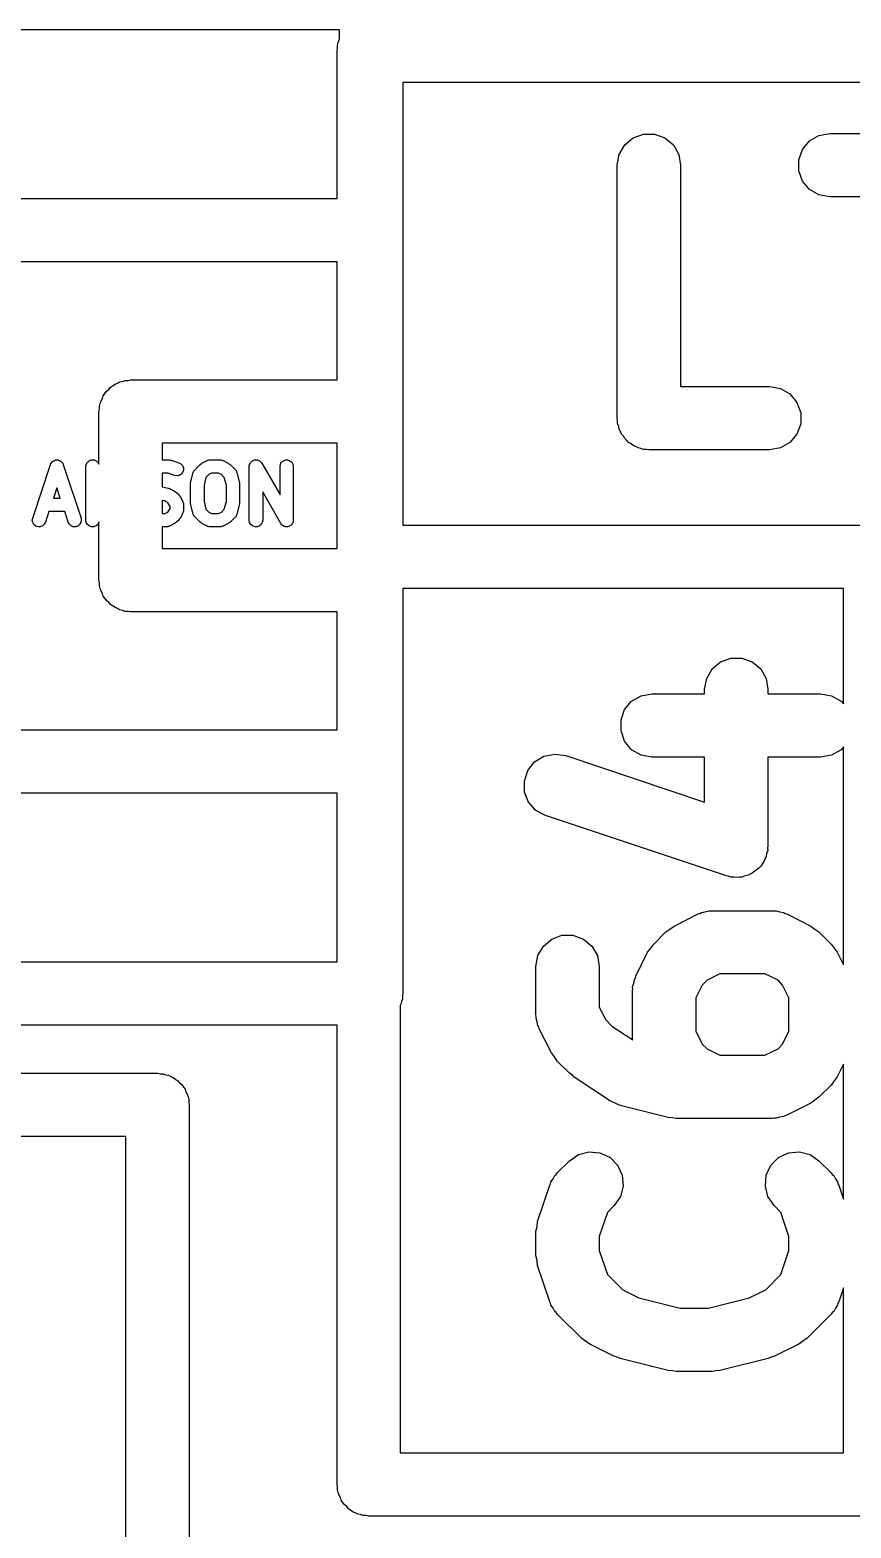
# Model space of a CAD drawing. Extents: x 10 to 287, y -200 to -10.
# Drawn here: x 194.397 to 196.343, y -60.203 to -56.651 of the extents above; entities that cross this region are included whole.
import ezdxf

# ---------------------------------------------------------------- set-up
doc = ezdxf.new("R2010")
doc.units = 0
doc.header["$MEASUREMENT"] = 0
doc.layers.add('BLACK', color=7, linetype='CONTINUOUS')

msp = doc.modelspace()

# ---------------------------------------------------------------- linework, layer by layer
at = {"layer": 'Black'}
for p, q in [((195.131, -56.6507), (193.181, -56.6507)), ((195.131, -56.6718), (195.131, -56.6507)), ((195.125, -56.7), (195.126, -56.6935)), ((195.125, -57.0507), (195.125, -56.7)), ((195.126, -56.687), (195.128, -56.6808)), ((195.126, -56.6935), (195.126, -56.687)), ((195.128, -56.6808), (195.13, -56.6743)), ((195.13, -56.6743), (195.131, -56.6718)), ((197.325, -56.775), (195.281, -56.775)), ((195.281, -56.775), (195.281, -57.825)), ((195.807, -56.9232), (195.827, -56.9065)), ((195.827, -56.9065), (195.851, -56.8976)), ((195.851, -56.8976), (195.877, -56.8976)), ((195.877, -56.8976), (195.902, -56.9065)), ((195.902, -56.9065), (195.922, -56.9232)), ((196.228, -56.9339), (196.245, -56.914)), ((196.245, -56.914), (196.267, -56.901)), ((196.267, -56.901), (196.293, -56.8964)), ((196.293, -56.8964), (196.693, -56.8964)), ((195.789, -56.9714), (195.794, -56.9458)), ((195.794, -56.9458), (195.807, -56.9232)), ((195.922, -56.9232), (195.935, -56.9458)), ((195.935, -56.9458), (195.939, -56.9714)), ((196.219, -56.9584), (196.228, -56.9339)), ((195.789, -57.5714), (195.789, -56.9714)), ((195.939, -56.9714), (195.939, -57.4964)), ((196.219, -56.9845), (196.219, -56.9584)), ((196.228, -57.0089), (196.219, -56.9845)), ((196.245, -57.0289), (196.228, -57.0089)), ((193.181, -57.0507), (195.125, -57.0507)), ((196.267, -57.0419), (196.245, -57.0289)), ((196.293, -57.0464), (196.267, -57.0419)), ((196.579, -57.0464), (196.293, -57.0464)), ((195.125, -57.2007), (193.181, -57.2007)), ((195.125, -57.4807), (195.125, -57.2007)), ((194.617, -57.4841), (194.623, -57.4818)), ((194.623, -57.4818), (194.63, -57.4818)), ((194.63, -57.4818), (194.636, -57.4807)), ((194.636, -57.4807), (195.125, -57.4807)), ((194.569, -57.5244), (194.571, -57.5182)), ((194.571, -57.5182), (194.575, -57.5132)), ((194.575, -57.5132), (194.579, -57.5075)), ((194.579, -57.5075), (194.584, -57.5033)), ((194.584, -57.5033), (194.588, -57.4982)), ((194.588, -57.4982), (194.593, -57.495)), ((194.593, -57.495), (194.599, -57.4907)), ((194.599, -57.4907), (194.605, -57.4885)), ((194.605, -57.4885), (194.61, -57.4852)), ((194.61, -57.4852), (194.617, -57.4841)), ((195.939, -57.4964), (196.15, -57.4964)), ((196.15, -57.4964), (196.176, -57.501)), ((196.176, -57.501), (196.198, -57.514)), ((196.198, -57.514), (196.215, -57.5339)), ((194.561, -57.5557), (194.562, -57.5492)), ((194.562, -57.5427), (194.564, -57.5365)), ((194.562, -57.5492), (194.562, -57.5427)), ((194.564, -57.5365), (194.566, -57.53)), ((194.566, -57.53), (194.569, -57.5244)), ((196.215, -57.5339), (196.224, -57.5584)), ((194.561, -57.6807), (194.561, -57.5557)), ((195.79, -57.5779), (195.789, -57.5714)), ((195.79, -57.5845), (195.79, -57.5779)), ((195.793, -57.5906), (195.79, -57.5845)), ((196.224, -57.5845), (196.215, -57.6089)), ((196.224, -57.5584), (196.224, -57.5845)), ((195.794, -57.5971), (195.793, -57.5906)), ((195.797, -57.6028), (195.794, -57.5971)), ((195.799, -57.6089), (195.797, -57.6028)), ((195.804, -57.614), (195.799, -57.6089)), ((195.807, -57.6196), (195.804, -57.614)), ((195.812, -57.6239), (195.807, -57.6196)), ((195.816, -57.6289), (195.812, -57.6239)), ((196.215, -57.6089), (196.198, -57.6289)), ((194.711, -57.6307), (194.711, -57.6703)), ((195.125, -57.6307), (194.711, -57.6307)), ((195.125, -57.8807), (195.125, -57.6307)), ((195.822, -57.6322), (195.816, -57.6289)), ((195.827, -57.6364), (195.822, -57.6322)), ((195.833, -57.6386), (195.827, -57.6364)), ((195.839, -57.6419), (195.833, -57.6386)), ((195.845, -57.643), (195.839, -57.6419)), ((195.851, -57.6453), (195.845, -57.643)), ((195.858, -57.6453), (195.851, -57.6453)), ((195.864, -57.6464), (195.858, -57.6453)), ((196.15, -57.6464), (195.864, -57.6464)), ((196.176, -57.6419), (196.15, -57.6464)), ((196.198, -57.6289), (196.176, -57.6419)), ((194.404, -57.8081), (194.446, -57.6811)), ((194.446, -57.6803), (194.448, -57.6783)), ((194.446, -57.6807), (194.446, -57.6803)), ((194.446, -57.6811), (194.446, -57.6807)), ((194.448, -57.6783), (194.449, -57.6763)), ((194.449, -57.6756), (194.451, -57.6742)), ((194.449, -57.676), (194.449, -57.6756)), ((194.449, -57.6763), (194.449, -57.676)), ((194.451, -57.6742), (194.453, -57.6726)), ((194.453, -57.6725), (194.454, -57.6722)), ((194.453, -57.6726), (194.453, -57.6725)), ((194.454, -57.6722), (194.456, -57.6715)), ((194.456, -57.6715), (194.458, -57.6706)), ((194.458, -57.6706), (194.459, -57.6704)), ((194.458, -57.6706), (194.458, -57.6706)), ((194.459, -57.6704), (194.461, -57.6705)), ((194.461, -57.6705), (194.464, -57.6704)), ((194.464, -57.6704), (194.464, -57.6706)), ((194.464, -57.6706), (194.464, -57.6706)), ((194.464, -57.6706), (194.467, -57.6715)), ((194.467, -57.6715), (194.469, -57.6722)), ((194.469, -57.6722), (194.469, -57.6725)), ((194.469, -57.6725), (194.469, -57.6726)), ((194.469, -57.6726), (194.471, -57.6742)), ((194.471, -57.6742), (194.473, -57.6756)), ((194.473, -57.6756), (194.473, -57.676)), ((194.473, -57.676), (194.474, -57.6763)), ((194.474, -57.6763), (194.475, -57.6783)), ((194.475, -57.6783), (194.476, -57.6803)), ((194.476, -57.6803), (194.476, -57.6807)), ((194.476, -57.6807), (194.476, -57.6811)), ((194.476, -57.6811), (194.519, -57.8081)), ((194.53, -57.6833), (194.531, -57.6821)), ((194.53, -57.6847), (194.53, -57.6833)), ((194.53, -57.6862), (194.53, -57.6847)), ((194.53, -57.8132), (194.53, -57.6862)), ((194.531, -57.6807), (194.532, -57.6795)), ((194.531, -57.6821), (194.531, -57.6807)), ((194.532, -57.6782), (194.533, -57.6771)), ((194.532, -57.6795), (194.532, -57.6782)), ((194.533, -57.6771), (194.534, -57.6759)), ((194.534, -57.6759), (194.535, -57.675)), ((194.535, -57.675), (194.536, -57.6739)), ((194.536, -57.6739), (194.537, -57.6733)), ((194.537, -57.6733), (194.538, -57.6724)), ((194.538, -57.6724), (194.539, -57.6719)), ((194.539, -57.6719), (194.54, -57.6712)), ((194.54, -57.6712), (194.542, -57.671)), ((194.542, -57.671), (194.543, -57.6705)), ((194.543, -57.6705), (194.545, -57.6705)), ((194.545, -57.6705), (194.546, -57.6703)), ((194.546, -57.6703), (194.547, -57.6705)), ((194.547, -57.6705), (194.549, -57.6705)), ((194.549, -57.6705), (194.55, -57.671)), ((194.55, -57.671), (194.551, -57.6713)), ((194.551, -57.6713), (194.553, -57.6719)), ((194.553, -57.6719), (194.554, -57.6724)), ((194.554, -57.6724), (194.555, -57.6733)), ((194.555, -57.6733), (194.556, -57.674)), ((194.556, -57.674), (194.557, -57.6751)), ((194.557, -57.6751), (194.558, -57.6759)), ((194.558, -57.6759), (194.559, -57.6772)), ((194.559, -57.6772), (194.56, -57.6783)), ((194.56, -57.6783), (194.561, -57.6807)), ((194.711, -57.6703), (194.727, -57.6703)), ((194.727, -57.6703), (194.73, -57.6707)), ((194.73, -57.6707), (194.732, -57.6711)), ((194.732, -57.6711), (194.75, -57.6771)), ((194.75, -57.6771), (194.755, -57.6798)), ((194.755, -57.6798), (194.759, -57.6839)), ((194.759, -57.6839), (194.761, -57.689)), ((194.761, -57.6945), (194.759, -57.6998)), ((194.761, -57.689), (194.761, -57.6945)), ((194.786, -57.6966), (194.787, -57.6954)), ((194.787, -57.6954), (194.788, -57.6943)), ((194.788, -57.6943), (194.789, -57.6931)), ((194.789, -57.6931), (194.801, -57.681)), ((194.801, -57.681), (194.803, -57.6795)), ((194.803, -57.6795), (194.805, -57.678)), ((194.805, -57.678), (194.817, -57.672)), ((194.817, -57.672), (194.818, -57.6717)), ((194.818, -57.6717), (194.819, -57.6712)), ((194.819, -57.6712), (194.82, -57.6709)), ((194.82, -57.6709), (194.822, -57.6704)), ((194.822, -57.6704), (194.823, -57.6704)), ((194.823, -57.6704), (194.824, -57.6703)), ((194.824, -57.6703), (194.848, -57.6703)), ((194.848, -57.6703), (194.849, -57.6704)), ((194.849, -57.6704), (194.85, -57.6704)), ((194.85, -57.6704), (194.852, -57.6709)), ((194.852, -57.6709), (194.854, -57.6712)), ((194.854, -57.6712), (194.854, -57.6717)), ((194.854, -57.6717), (194.855, -57.672)), ((194.855, -57.672), (194.867, -57.678)), ((194.867, -57.678), (194.869, -57.6795)), ((194.869, -57.6795), (194.872, -57.681)), ((194.872, -57.681), (194.884, -57.6931)), ((194.884, -57.6931), (194.885, -57.6943)), ((194.885, -57.6943), (194.886, -57.6954)), ((194.886, -57.6954), (194.886, -57.6966)), ((194.917, -57.6833), (194.918, -57.6821)), ((194.917, -57.6847), (194.917, -57.6833)), ((194.917, -57.6862), (194.917, -57.6847)), ((194.917, -57.8132), (194.917, -57.6862)), ((194.918, -57.6807), (194.919, -57.6795)), ((194.918, -57.6821), (194.918, -57.6807)), ((194.919, -57.6782), (194.92, -57.6771)), ((194.919, -57.6795), (194.919, -57.6782)), ((194.92, -57.6771), (194.921, -57.6759)), ((194.921, -57.6759), (194.922, -57.675)), ((194.922, -57.675), (194.923, -57.6739)), ((194.923, -57.6739), (194.924, -57.6733)), ((194.924, -57.6733), (194.925, -57.6724)), ((194.925, -57.6724), (194.926, -57.6719)), ((194.926, -57.6719), (194.928, -57.6712)), ((194.928, -57.6712), (194.929, -57.671)), ((194.929, -57.671), (194.93, -57.6705)), ((194.93, -57.6705), (194.932, -57.6705)), ((194.932, -57.6705), (194.933, -57.6703)), ((194.933, -57.6703), (194.934, -57.6705)), ((194.934, -57.6705), (194.936, -57.6705)), ((194.936, -57.6705), (194.937, -57.671)), ((194.937, -57.671), (194.938, -57.6713)), ((194.938, -57.6713), (194.94, -57.6719)), ((194.94, -57.6719), (194.941, -57.6724)), ((194.941, -57.6724), (194.942, -57.6733)), ((194.942, -57.6733), (194.943, -57.674)), ((194.943, -57.674), (194.944, -57.6751)), ((194.944, -57.6751), (194.945, -57.6759)), ((194.945, -57.6759), (194.946, -57.6772)), ((194.946, -57.6772), (194.947, -57.6783)), ((194.947, -57.6783), (194.99, -57.7534)), ((194.99, -57.6862), (194.991, -57.6807)), ((194.99, -57.7534), (194.99, -57.6862)), ((194.991, -57.6807), (194.993, -57.6759)), ((194.993, -57.6759), (194.998, -57.6724)), ((194.998, -57.6724), (195.003, -57.6705)), ((195.003, -57.6705), (195.008, -57.6705)), ((195.008, -57.6705), (195.013, -57.6724)), ((195.013, -57.6724), (195.018, -57.6759)), ((195.018, -57.6759), (195.02, -57.6807)), ((195.02, -57.6807), (195.021, -57.6862)), ((195.021, -57.6862), (195.021, -57.8132)), ((194.725, -57.702), (194.711, -57.702)), ((194.711, -57.702), (194.711, -57.7338)), ((194.74, -57.7073), (194.725, -57.702)), ((194.746, -57.7081), (194.74, -57.7073)), ((194.751, -57.707), (194.746, -57.7081)), ((194.756, -57.7041), (194.751, -57.707)), ((194.759, -57.6998), (194.756, -57.7041)), ((194.778, -57.7246), (194.784, -57.7004)), ((194.778, -57.7266), (194.778, -57.7246)), ((194.778, -57.7285), (194.778, -57.7266)), ((194.778, -57.7708), (194.778, -57.7285)), ((194.784, -57.7004), (194.785, -57.6991)), ((194.785, -57.6976), (194.786, -57.6966)), ((194.785, -57.6991), (194.785, -57.6976)), ((194.814, -57.7124), (194.81, -57.7304)), ((194.81, -57.7304), (194.81, -57.7689)), ((194.821, -57.7052), (194.814, -57.7124)), ((194.828, -57.702), (194.821, -57.7052)), ((194.844, -57.702), (194.828, -57.702)), ((194.851, -57.7052), (194.844, -57.702)), ((194.858, -57.7124), (194.851, -57.7052)), ((194.863, -57.7304), (194.858, -57.7124)), ((194.863, -57.7689), (194.863, -57.7304)), ((194.886, -57.6966), (194.887, -57.6976)), ((194.887, -57.6976), (194.887, -57.6991)), ((194.887, -57.6991), (194.888, -57.7004)), ((194.888, -57.7004), (194.894, -57.7246)), ((194.894, -57.7246), (194.894, -57.7266)), ((194.894, -57.7266), (194.894, -57.7285)), ((194.894, -57.7285), (194.894, -57.7708)), ((194.461, -57.7364), (194.453, -57.761)), ((194.453, -57.761), (194.469, -57.761)), ((194.469, -57.761), (194.461, -57.7364)), ((194.711, -57.7338), (194.725, -57.7373)), ((194.716, -57.7677), (194.711, -57.7665)), ((194.711, -57.7665), (194.711, -57.7973)), ((194.725, -57.7373), (194.727, -57.738)), ((194.727, -57.738), (194.728, -57.7385)), ((194.728, -57.7385), (194.74, -57.7445)), ((194.74, -57.7445), (194.742, -57.746)), ((194.742, -57.746), (194.745, -57.7475)), ((194.745, -57.7475), (194.751, -57.7535)), ((194.751, -57.7535), (194.752, -57.7556)), ((194.752, -57.7556), (194.754, -57.7577)), ((194.754, -57.7577), (194.76, -57.7698)), ((194.992, -57.821), (194.949, -57.7459)), ((194.949, -57.7459), (194.949, -57.8132)), ((194.442, -57.7927), (194.434, -57.8182)), ((194.48, -57.7927), (194.442, -57.7927)), ((194.488, -57.8182), (194.48, -57.7927)), ((194.711, -57.7973), (194.717, -57.7973)), ((194.724, -57.7718), (194.716, -57.7677)), ((194.717, -57.7973), (194.724, -57.7941)), ((194.726, -57.7742), (194.724, -57.7718)), ((194.724, -57.7941), (194.726, -57.7917)), ((194.73, -57.7806), (194.726, -57.7742)), ((194.726, -57.7917), (194.73, -57.7852)), ((194.73, -57.7852), (194.73, -57.7806)), ((194.76, -57.7961), (194.754, -57.8082)), ((194.76, -57.7698), (194.76, -57.7706)), ((194.76, -57.7706), (194.76, -57.7714)), ((194.76, -57.7714), (194.761, -57.7733)), ((194.761, -57.7926), (194.76, -57.7944)), ((194.76, -57.7944), (194.76, -57.7952)), ((194.76, -57.7952), (194.76, -57.7961)), ((194.761, -57.7733), (194.761, -57.7751)), ((194.761, -57.7751), (194.761, -57.776)), ((194.761, -57.776), (194.761, -57.7769)), ((194.761, -57.7769), (194.761, -57.789)), ((194.761, -57.789), (194.761, -57.7899)), ((194.761, -57.7899), (194.761, -57.7908)), ((194.761, -57.7908), (194.761, -57.7926)), ((194.778, -57.7727), (194.778, -57.7708)), ((194.778, -57.7747), (194.778, -57.7727)), ((194.784, -57.7989), (194.778, -57.7747)), ((194.785, -57.8002), (194.784, -57.7989)), ((194.785, -57.8017), (194.785, -57.8002)), ((194.786, -57.8027), (194.785, -57.8017)), ((194.81, -57.7689), (194.814, -57.7869)), ((194.814, -57.7869), (194.821, -57.7941)), ((194.821, -57.7941), (194.828, -57.7973)), ((194.828, -57.7973), (194.844, -57.7973)), ((194.844, -57.7973), (194.851, -57.7941)), ((194.851, -57.7941), (194.858, -57.7869)), ((194.858, -57.7869), (194.863, -57.7689)), ((194.887, -57.8017), (194.886, -57.8027)), ((194.888, -57.7989), (194.887, -57.8002)), ((194.887, -57.8002), (194.887, -57.8017)), ((194.894, -57.7747), (194.888, -57.7989)), ((194.894, -57.7708), (194.894, -57.7727)), ((194.894, -57.7727), (194.894, -57.7747)), ((194.403, -57.8136), (194.404, -57.8081)), ((194.404, -57.819), (194.403, -57.8136)), ((194.407, -57.8237), (194.404, -57.819)), ((194.411, -57.8271), (194.407, -57.8237)), ((194.417, -57.8289), (194.411, -57.8271)), ((194.422, -57.8287), (194.417, -57.8289)), ((194.427, -57.8267), (194.422, -57.8287)), ((194.431, -57.823), (194.427, -57.8267)), ((194.434, -57.8182), (194.431, -57.823)), ((194.491, -57.823), (194.488, -57.8182)), ((194.495, -57.8267), (194.491, -57.823)), ((194.5, -57.8287), (194.495, -57.8267)), ((194.506, -57.8289), (194.5, -57.8287)), ((194.511, -57.8271), (194.506, -57.8289)), ((194.515, -57.8237), (194.511, -57.8271)), ((194.518, -57.819), (194.515, -57.8237)), ((194.519, -57.8136), (194.518, -57.819)), ((194.519, -57.8081), (194.519, -57.8136)), ((194.531, -57.8186), (194.53, -57.8132)), ((194.534, -57.8234), (194.531, -57.8186)), ((194.538, -57.8269), (194.534, -57.8234)), ((194.543, -57.8288), (194.538, -57.8269)), ((194.549, -57.8288), (194.543, -57.8288)), ((194.554, -57.8269), (194.549, -57.8288)), ((194.558, -57.8234), (194.554, -57.8269)), ((194.561, -57.8186), (194.558, -57.8234)), ((194.561, -57.9557), (194.561, -57.8173)), ((194.561, -57.8173), (194.561, -57.8186)), ((194.721, -57.829), (194.711, -57.829)), ((194.711, -57.829), (194.711, -57.8807)), ((194.722, -57.8289), (194.721, -57.829)), ((194.723, -57.8289), (194.722, -57.8289)), ((194.725, -57.8284), (194.723, -57.8289)), ((194.727, -57.8281), (194.725, -57.8284)), ((194.728, -57.8274), (194.727, -57.8276)), ((194.727, -57.8276), (194.727, -57.8281)), ((194.74, -57.8213), (194.728, -57.8274)), ((194.742, -57.8198), (194.74, -57.8213)), ((194.745, -57.8183), (194.742, -57.8198)), ((194.751, -57.8123), (194.745, -57.8183)), ((194.752, -57.8102), (194.751, -57.8123)), ((194.754, -57.8082), (194.752, -57.8102)), ((194.787, -57.8039), (194.786, -57.8027)), ((194.788, -57.805), (194.787, -57.8039)), ((194.789, -57.8062), (194.788, -57.805)), ((194.801, -57.8183), (194.789, -57.8062)), ((194.803, -57.8198), (194.801, -57.8183)), ((194.805, -57.8213), (194.803, -57.8198)), ((194.817, -57.8274), (194.805, -57.8213)), ((194.818, -57.8276), (194.817, -57.8274)), ((194.819, -57.8281), (194.818, -57.8276)), ((194.82, -57.8284), (194.819, -57.8281)), ((194.822, -57.8289), (194.82, -57.8284)), ((194.823, -57.8289), (194.822, -57.8289)), ((194.824, -57.829), (194.823, -57.8289)), ((194.848, -57.829), (194.824, -57.829)), ((194.849, -57.8289), (194.848, -57.829)), ((194.85, -57.8289), (194.849, -57.8289)), ((194.852, -57.8284), (194.85, -57.8289)), ((194.854, -57.8281), (194.852, -57.8284)), ((194.855, -57.8274), (194.854, -57.8276)), ((194.854, -57.8276), (194.854, -57.8281)), ((194.867, -57.8213), (194.855, -57.8274)), ((194.869, -57.8198), (194.867, -57.8213)), ((194.872, -57.8183), (194.869, -57.8198)), ((194.884, -57.8062), (194.872, -57.8183)), ((194.885, -57.805), (194.884, -57.8062)), ((194.886, -57.8039), (194.885, -57.805)), ((194.886, -57.8027), (194.886, -57.8039)), ((194.918, -57.8186), (194.917, -57.8132)), ((194.921, -57.8234), (194.918, -57.8186)), ((194.925, -57.8269), (194.921, -57.8234)), ((194.93, -57.8288), (194.925, -57.8269)), ((194.936, -57.8288), (194.93, -57.8288)), ((194.941, -57.8269), (194.936, -57.8288)), ((194.945, -57.8234), (194.941, -57.8269)), ((194.948, -57.8186), (194.945, -57.8234)), ((194.949, -57.8132), (194.948, -57.8186)), ((194.993, -57.8221), (194.992, -57.821)), ((194.993, -57.8234), (194.993, -57.8221)), ((194.994, -57.8242), (194.993, -57.8234)), ((194.995, -57.8253), (194.994, -57.8242)), ((194.996, -57.826), (194.995, -57.8253)), ((194.998, -57.8269), (194.996, -57.826)), ((194.999, -57.8274), (194.998, -57.8269)), ((195, -57.828), (194.999, -57.8274)), ((195.001, -57.8283), (195, -57.828)), ((195.003, -57.8288), (195.001, -57.8283)), ((195.004, -57.8288), (195.003, -57.8288)), ((195.005, -57.829), (195.004, -57.8288)), ((195.007, -57.8288), (195.005, -57.829)), ((195.008, -57.8288), (195.007, -57.8288)), ((195.01, -57.8283), (195.008, -57.8288)), ((195.011, -57.8281), (195.01, -57.8283)), ((195.012, -57.8274), (195.011, -57.8281)), ((195.013, -57.8269), (195.012, -57.8274)), ((195.014, -57.826), (195.013, -57.8269)), ((195.016, -57.8254), (195.014, -57.826)), ((195.017, -57.8243), (195.016, -57.8254)), ((195.018, -57.8234), (195.017, -57.8243)), ((195.019, -57.8212), (195.018, -57.8222)), ((195.018, -57.8222), (195.018, -57.8234)), ((195.02, -57.8198), (195.019, -57.8212)), ((195.021, -57.8172), (195.02, -57.8186)), ((195.02, -57.8186), (195.02, -57.8198)), ((195.021, -57.8132), (195.021, -57.8146)), ((195.021, -57.8146), (195.021, -57.816)), ((195.021, -57.816), (195.021, -57.8172)), ((195.281, -57.825), (197.325, -57.825)), ((194.711, -57.8807), (195.125, -57.8807)), ((194.562, -57.9622), (194.561, -57.9557)), ((194.562, -57.9687), (194.562, -57.9622)), ((194.564, -57.9749), (194.562, -57.9687)), ((194.566, -57.9814), (194.564, -57.9749)), ((196.325, -57.975), (195.281, -57.975)), ((195.281, -57.975), (195.281, -58.9357)), ((196.325, -58.2489), (196.325, -57.975)), ((194.569, -57.987), (194.566, -57.9814)), ((194.571, -57.9932), (194.569, -57.987)), ((194.575, -57.9982), (194.571, -57.9932)), ((194.579, -58.0039), (194.575, -57.9982)), ((194.584, -58.0081), (194.579, -58.0039)), ((194.588, -58.0132), (194.584, -58.0081)), ((194.593, -58.0164), (194.588, -58.0132)), ((194.599, -58.0207), (194.593, -58.0164)), ((194.605, -58.0229), (194.599, -58.0207)), ((194.61, -58.0262), (194.605, -58.0229)), ((194.617, -58.0273), (194.61, -58.0262)), ((194.623, -58.0296), (194.617, -58.0273)), ((194.63, -58.0296), (194.623, -58.0296)), ((194.636, -58.0307), (194.63, -58.0296)), ((195.125, -58.0307), (194.636, -58.0307)), ((195.125, -58.3107), (195.125, -58.0307)), ((196.014, -58.1661), (196.034, -58.1493)), ((196.034, -58.1493), (196.058, -58.1404)), ((196.058, -58.1404), (196.084, -58.1404)), ((196.084, -58.1404), (196.109, -58.1493)), ((196.109, -58.1493), (196.129, -58.1661)), ((195.996, -58.2143), (196.001, -58.1886)), ((196.001, -58.1886), (196.014, -58.1661)), ((196.129, -58.1661), (196.142, -58.1886)), ((196.142, -58.1886), (196.146, -58.2143)), ((195.846, -58.2295), (195.871, -58.225)), ((195.871, -58.225), (195.996, -58.225)), ((195.996, -58.225), (195.996, -58.2143)), ((196.146, -58.2143), (196.146, -58.225)), ((196.146, -58.225), (196.271, -58.225)), ((196.271, -58.225), (196.297, -58.2295)), ((195.798, -58.287), (195.806, -58.2625)), ((195.806, -58.2625), (195.823, -58.2425)), ((195.823, -58.2425), (195.846, -58.2295)), ((196.297, -58.2295), (196.32, -58.2425)), ((196.32, -58.2425), (196.325, -58.2489)), ((195.798, -58.313), (195.798, -58.287)), ((193.181, -58.3107), (195.125, -58.3107)), ((195.806, -58.3375), (195.798, -58.313)), ((195.615, -58.3731), (195.641, -58.3679)), ((195.641, -58.3679), (195.667, -58.3717)), ((195.823, -58.3575), (195.806, -58.3375)), ((195.846, -58.3705), (195.823, -58.3575)), ((195.871, -58.375), (195.846, -58.3705)), ((196.297, -58.3705), (196.271, -58.375)), ((196.32, -58.3575), (196.297, -58.3705)), ((196.325, -58.3511), (196.32, -58.3575)), ((196.325, -58.868), (196.325, -58.3511)), ((195.577, -58.4071), (195.593, -58.3867)), ((195.593, -58.3867), (195.615, -58.3731)), ((195.667, -58.3717), (195.996, -58.4817)), ((195.996, -58.375), (195.871, -58.375)), ((195.996, -58.4817), (195.996, -58.375)), ((196.271, -58.375), (196.146, -58.375)), ((196.146, -58.375), (196.146, -58.5857)), ((195.569, -58.4319), (195.577, -58.4071)), ((195.569, -58.4579), (195.569, -58.4319)), ((195.125, -58.4607), (193.181, -58.4607)), ((195.125, -58.8607), (195.125, -58.4607)), ((195.579, -58.4821), (195.569, -58.4579)), ((195.596, -58.5016), (195.579, -58.4821)), ((195.619, -58.514), (195.596, -58.5016)), ((196.048, -58.6569), (195.619, -58.514)), ((196.139, -58.6162), (196.137, -58.6214)), ((196.142, -58.6114), (196.139, -58.6162)), ((196.143, -58.6039), (196.142, -58.6114)), ((196.146, -58.5967), (196.143, -58.6039)), ((196.146, -58.5857), (196.145, -58.5912)), ((196.145, -58.5912), (196.146, -58.5967)), ((196.104, -58.6526), (196.099, -58.6555)), ((196.109, -58.6507), (196.104, -58.6526)), ((196.115, -58.6458), (196.109, -58.6507)), ((196.121, -58.6418), (196.115, -58.6458)), ((196.125, -58.6375), (196.121, -58.6418)), ((196.129, -58.6339), (196.125, -58.6375)), ((196.133, -58.6274), (196.129, -58.6339)), ((196.137, -58.6214), (196.133, -58.6274)), ((196.053, -58.6577), (196.048, -58.6569)), ((196.058, -58.6596), (196.053, -58.6577)), ((196.066, -58.6596), (196.058, -58.6596)), ((196.073, -58.6607), (196.066, -58.6596)), ((196.079, -58.6596), (196.073, -58.6607)), ((196.084, -58.6596), (196.079, -58.6596)), ((196.092, -58.657), (196.084, -58.6596)), ((196.099, -58.6555), (196.092, -58.657)), ((195.924, -58.7758), (195.981, -58.7472)), ((195.981, -58.7472), (195.985, -58.746)), ((195.985, -58.746), (195.989, -58.7438)), ((195.989, -58.7438), (195.997, -58.7423)), ((195.997, -58.7423), (196.006, -58.7398)), ((196.006, -58.7398), (196.01, -58.74)), ((196.01, -58.74), (196.014, -58.7393)), ((196.014, -58.7393), (196.157, -58.7393)), ((196.157, -58.7393), (196.161, -58.74)), ((196.161, -58.74), (196.166, -58.7398)), ((196.166, -58.7398), (196.174, -58.7423)), ((196.174, -58.7423), (196.183, -58.7438)), ((196.183, -58.7438), (196.187, -58.746)), ((196.187, -58.746), (196.191, -58.7472)), ((196.191, -58.7472), (196.248, -58.7758)), ((195.876, -58.8184), (195.904, -58.7898)), ((195.904, -58.7898), (195.914, -58.7829)), ((195.914, -58.7829), (195.924, -58.7758)), ((196.248, -58.7758), (196.257, -58.7829)), ((196.257, -58.7829), (196.267, -58.7898)), ((196.267, -58.7898), (196.296, -58.8184)), ((195.601, -58.8458), (195.614, -58.8232)), ((195.614, -58.8232), (195.634, -58.8065)), ((195.634, -58.8065), (195.658, -58.7976)), ((195.658, -58.7976), (195.684, -58.7976)), ((195.684, -58.7976), (195.709, -58.8065)), ((195.709, -58.8065), (195.729, -58.8232)), ((195.729, -58.8232), (195.742, -58.8458)), ((195.861, -58.8379), (195.869, -58.8282)), ((195.869, -58.8282), (195.876, -58.8184)), ((196.296, -58.8184), (196.303, -58.8282)), ((196.303, -58.8282), (196.31, -58.8379)), ((193.181, -58.8607), (195.125, -58.8607)), ((195.596, -58.8714), (195.601, -58.8458)), ((195.742, -58.8458), (195.746, -58.8714)), ((195.833, -58.895), (195.861, -58.8379)), ((196.31, -58.8379), (196.325, -58.868)), ((195.596, -58.9857), (195.596, -58.8714)), ((195.746, -58.8714), (195.746, -58.968)), ((195.828, -58.9116), (195.83, -58.9029)), ((195.83, -58.9029), (195.832, -58.8992)), ((195.832, -58.8992), (195.833, -58.895)), ((196.032, -58.8893), (196.002, -58.9045)), ((196.139, -58.8893), (196.032, -58.8893)), ((196.17, -58.9045), (196.139, -58.8893)), ((195.281, -58.9357), (195.28, -58.9422)), ((195.825, -58.92), (195.828, -58.9116)), ((195.826, -58.9243), (195.825, -58.92)), ((195.825, -58.9286), (195.826, -58.9243)), ((195.825, -59.0429), (195.825, -58.9286)), ((195.99, -58.9159), (195.975, -58.9463)), ((196.002, -58.9045), (195.99, -58.9159)), ((196.181, -58.9159), (196.17, -58.9045)), ((196.196, -58.9463), (196.181, -58.9159)), ((195.276, -58.9614), (195.275, -58.9639)), ((195.275, -58.9639), (195.275, -60.025)), ((195.278, -58.9549), (195.276, -58.9614)), ((195.28, -58.9487), (195.278, -58.9549)), ((195.28, -58.9422), (195.28, -58.9487)), ((195.746, -58.968), (195.762, -58.9984)), ((195.975, -58.9463), (195.975, -59.0252)), ((196.196, -59.0252), (196.196, -58.9463)), ((195.597, -58.99), (195.596, -58.9857)), ((195.597, -58.9943), (195.597, -58.99)), ((195.599, -59.0027), (195.597, -58.9943)), ((195.601, -59.0114), (195.599, -59.0027)), ((195.762, -58.9984), (195.776, -59.0131)), ((195.125, -59.0107), (193.106, -59.0107)), ((195.125, -60.1), (195.125, -59.0107)), ((195.603, -59.0151), (195.601, -59.0114)), ((195.604, -59.0193), (195.603, -59.0151)), ((195.633, -59.0764), (195.604, -59.0193)), ((195.776, -59.0131), (195.826, -59.0459)), ((195.826, -59.0459), (195.825, -59.0429)), ((195.975, -59.0252), (195.99, -59.0556)), ((196.181, -59.0556), (196.196, -59.0252)), ((195.64, -59.086), (195.633, -59.0764)), ((195.99, -59.0556), (196.002, -59.0669)), ((196.002, -59.0669), (196.032, -59.0821)), ((196.139, -59.0821), (196.17, -59.0669)), ((196.17, -59.0669), (196.181, -59.0556)), ((195.647, -59.0959), (195.64, -59.086)), ((195.676, -59.1245), (195.647, -59.0959)), ((196.032, -59.0821), (196.139, -59.0821)), ((196.325, -59.1034), (196.31, -59.1335)), ((196.325, -59.4235), (196.325, -59.1034)), ((193.1, -59.125), (194.7, -59.125)), ((194.7, -59.125), (194.706, -59.1261)), ((194.706, -59.1261), (194.713, -59.1261)), ((194.713, -59.1261), (194.719, -59.1284)), ((194.719, -59.1284), (194.726, -59.1295)), ((194.726, -59.1295), (194.731, -59.1328)), ((194.731, -59.1328), (194.737, -59.135)), ((194.737, -59.135), (194.743, -59.1393)), ((194.743, -59.1393), (194.748, -59.1425)), ((194.748, -59.1425), (194.752, -59.1476)), ((194.752, -59.1476), (194.757, -59.1518)), ((194.757, -59.1518), (194.761, -59.1575)), ((195.682, -59.1287), (195.676, -59.1245)), ((195.687, -59.1338), (195.682, -59.1287)), ((195.773, -59.191), (195.687, -59.1338)), ((196.303, -59.1432), (196.296, -59.153)), ((196.31, -59.1335), (196.303, -59.1432)), ((194.761, -59.1575), (194.765, -59.1625)), ((194.765, -59.1625), (194.767, -59.1687)), ((194.767, -59.1687), (194.77, -59.1743)), ((194.77, -59.1743), (194.772, -59.1808)), ((194.772, -59.1808), (194.774, -59.187)), ((194.774, -59.187), (194.774, -59.1935)), ((196.267, -59.1816), (196.257, -59.1885)), ((196.296, -59.153), (196.267, -59.1816)), ((194.774, -59.1935), (194.775, -59.2)), ((194.775, -59.2), (194.775, -62.2)), ((195.784, -59.1961), (195.773, -59.191)), ((195.796, -59.2013), (195.784, -59.1961)), ((195.91, -59.2299), (195.796, -59.2013)), ((196.248, -59.1957), (196.191, -59.2242)), ((196.257, -59.1885), (196.248, -59.1957)), ((195.92, -59.2305), (195.91, -59.2299)), ((195.929, -59.2321), (195.92, -59.2305)), ((196.157, -59.2321), (195.929, -59.2321)), ((196.161, -59.2314), (196.157, -59.2321)), ((196.166, -59.2317), (196.161, -59.2314)), ((196.174, -59.2291), (196.166, -59.2317)), ((196.183, -59.2276), (196.174, -59.2291)), ((196.187, -59.2255), (196.183, -59.2276)), ((196.191, -59.2242), (196.187, -59.2255)), ((194.625, -59.275), (193.175, -59.275)), ((194.625, -62.125), (194.625, -59.275)), ((195.676, -59.3327), (195.697, -59.3177)), ((195.697, -59.3177), (195.722, -59.311)), ((195.722, -59.311), (195.748, -59.3133)), ((195.748, -59.3133), (195.772, -59.3243)), ((195.772, -59.3243), (195.79, -59.3427)), ((196.153, -59.3427), (196.171, -59.3243)), ((196.171, -59.3243), (196.195, -59.3133)), ((196.195, -59.3133), (196.221, -59.311)), ((196.221, -59.311), (196.246, -59.3177)), ((196.246, -59.3177), (196.267, -59.3327)), ((195.641, -59.3677), (195.644, -59.3648)), ((195.644, -59.3648), (195.647, -59.3613)), ((195.647, -59.3613), (195.676, -59.3327)), ((195.79, -59.3427), (195.801, -59.3663)), ((196.142, -59.3663), (196.153, -59.3427)), ((196.267, -59.3327), (196.296, -59.3613)), ((196.296, -59.3613), (196.298, -59.3648)), ((196.298, -59.3648), (196.302, -59.3677)), ((195.6, -59.4763), (195.629, -59.3906)), ((195.629, -59.3906), (195.631, -59.3868)), ((195.631, -59.3868), (195.632, -59.3826)), ((195.632, -59.3826), (195.637, -59.3754)), ((195.637, -59.3754), (195.641, -59.3677)), ((195.803, -59.3923), (195.797, -59.4174)), ((195.801, -59.3663), (195.803, -59.3923)), ((196.14, -59.3923), (196.142, -59.3663)), ((196.146, -59.4174), (196.14, -59.3923)), ((196.302, -59.3677), (196.306, -59.3754)), ((196.306, -59.3754), (196.311, -59.3826)), ((196.311, -59.3826), (196.312, -59.3868)), ((196.312, -59.3868), (196.314, -59.3906)), ((196.314, -59.3906), (196.325, -59.4235)), ((195.797, -59.4174), (195.782, -59.4387)), ((196.161, -59.4387), (196.146, -59.4174)), ((195.766, -59.4548), (195.746, -59.5122)), ((195.782, -59.4387), (195.766, -59.4548)), ((196.177, -59.4548), (196.161, -59.4387)), ((196.196, -59.5122), (196.177, -59.4548)), ((195.596, -59.5), (195.599, -59.4882)), ((195.596, -59.5571), (195.596, -59.5)), ((195.599, -59.4882), (195.6, -59.4763)), ((195.746, -59.5122), (195.746, -59.545)), ((196.196, -59.545), (196.196, -59.5122)), ((195.599, -59.569), (195.596, -59.5571)), ((195.6, -59.5809), (195.599, -59.569)), ((195.746, -59.545), (195.766, -59.6023)), ((196.177, -59.6023), (196.196, -59.545)), ((195.629, -59.6666), (195.6, -59.5809)), ((195.766, -59.6023), (195.802, -59.6384)), ((196.141, -59.6384), (196.177, -59.6023)), ((195.802, -59.6384), (195.84, -59.6578)), ((196.102, -59.6578), (196.141, -59.6384)), ((196.325, -59.6336), (196.314, -59.6666)), ((196.325, -60.025), (196.325, -59.6336)), ((195.631, -59.6704), (195.629, -59.6666)), ((195.632, -59.6746), (195.631, -59.6704)), ((195.637, -59.6818), (195.632, -59.6746)), ((195.641, -59.6895), (195.637, -59.6818)), ((195.84, -59.6578), (195.938, -59.6821)), ((195.938, -59.6821), (196.005, -59.6821)), ((196.005, -59.6821), (196.102, -59.6578)), ((196.306, -59.6817), (196.302, -59.6895)), ((196.311, -59.6746), (196.306, -59.6817)), ((196.312, -59.6704), (196.311, -59.6746)), ((196.314, -59.6666), (196.312, -59.6704)), ((195.644, -59.6923), (195.641, -59.6895)), ((195.647, -59.6959), (195.644, -59.6923)), ((195.704, -59.753), (195.647, -59.6959)), ((196.296, -59.6959), (196.239, -59.753)), ((196.298, -59.6923), (196.296, -59.6959)), ((196.302, -59.6895), (196.298, -59.6923)), ((195.714, -59.7599), (195.704, -59.753)), ((196.239, -59.753), (196.229, -59.7599)), ((195.724, -59.7671), (195.714, -59.7599)), ((195.781, -59.7957), (195.724, -59.7671)), ((196.219, -59.7671), (196.162, -59.7957)), ((196.229, -59.7599), (196.219, -59.7671)), ((195.789, -59.798), (195.781, -59.7957)), ((195.796, -59.8013), (195.789, -59.798)), ((195.91, -59.8299), (195.796, -59.8013)), ((196.147, -59.8013), (196.032, -59.8299)), ((196.154, -59.798), (196.147, -59.8013)), ((196.162, -59.7957), (196.154, -59.798)), ((195.92, -59.8305), (195.91, -59.8299)), ((195.929, -59.8321), (195.92, -59.8305)), ((196.014, -59.8321), (195.929, -59.8321)), ((196.023, -59.8305), (196.014, -59.8321)), ((196.032, -59.8299), (196.023, -59.8305)), ((195.275, -60.025), (196.325, -60.025)), ((195.126, -60.1065), (195.125, -60.1)), ((195.126, -60.113), (195.126, -60.1065)), ((195.128, -60.1192), (195.126, -60.113)), ((195.13, -60.1257), (195.128, -60.1192)), ((195.133, -60.1313), (195.13, -60.1257)), ((195.135, -60.1375), (195.133, -60.1313)), ((195.139, -60.1425), (195.135, -60.1375)), ((195.143, -60.1482), (195.139, -60.1425)), ((195.148, -60.1524), (195.143, -60.1482)), ((195.152, -60.1575), (195.148, -60.1524)), ((195.157, -60.1607), (195.152, -60.1575)), ((195.162, -60.165), (195.157, -60.1607)), ((195.169, -60.1672), (195.162, -60.165)), ((195.174, -60.1705), (195.169, -60.1672)), ((195.181, -60.1716), (195.174, -60.1705)), ((195.187, -60.1739), (195.181, -60.1716)), ((195.194, -60.1739), (195.187, -60.1739)), ((195.2, -60.175), (195.194, -60.1739)), ((196.4, -60.175), (195.2, -60.175))]:
    msp.add_line(p, q, dxfattribs=at)

doc.saveas('drawing.dxf')
